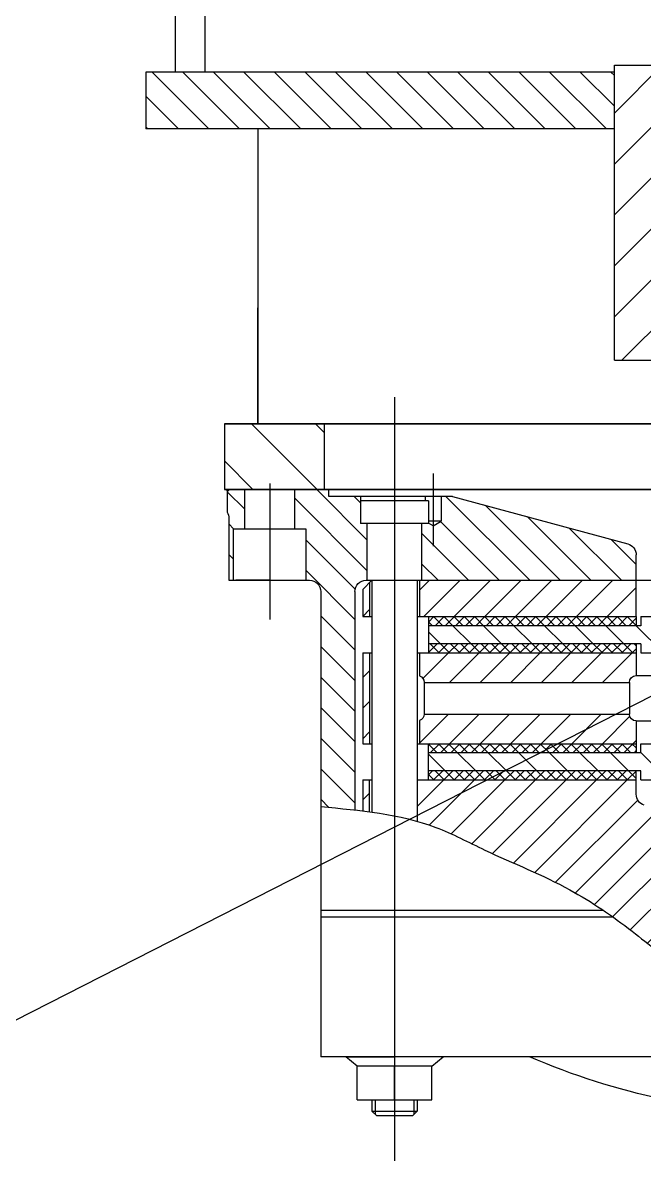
# Model space of a CAD drawing. Header units: millimetres. Extents: x 0 to 12600, y -343 to 8910.
# Drawn here: x 3770 to 4044, y 4893 to 5395 of the extents above; entities that cross this region are included whole.
import ezdxf

# ---------------------------------------------------------------- set-up
doc = ezdxf.new("R2010")
doc.units = ezdxf.units.MM
doc.header["$LTSCALE"] = 300
doc.linetypes.add('G', pattern=[2, 1.25, -0.25, 0.25, -0.25])
doc.linetypes.add('K', pattern=[2.5, 1.25, -0.25, 0.25, -0.25, 0.25, -0.25])
for name, color, linetype in [('01', 7, 'Continuous'), ('02', 1, 'Continuous'), ('05', 142, 'G'), ('07', 6, 'K')]:
    doc.layers.add(name, color=color, linetype=linetype)
pattern_1 = [(135, (10933.715, 8384.054), (6.73519, 6.73519), [])]
pattern_2 = [(225, (10933.715, 8384.054), (-6.73519, 6.73519), [])]

# ---------------------------------------------------------------- blocks, each defined once
blk = doc.blocks.new('dsadasd')
at = {"layer": '02', "linetype": 'Continuous'}
h = blk.add_hatch(dxfattribs=at)
h.set_pattern_fill('LINE', color=1, scale=3, angle=135, style=0)
h.paths.add_polyline_path([(4114.33, -1710.08), (4114.33, -1735.08), (4320.81, -1735.08), (4320.81, -1710.08)])
h = blk.add_hatch(dxfattribs=at)
h.set_pattern_fill('LINE', color=1, scale=5, angle=45, style=0)
h.paths.add_polyline_path([(4697.09, -1707.09), (4635.95, -1707.09), (4635.95, -1837.09), (4697.09, -1837.09)])
h.paths.add_polyline_path([(4381.95, -1707.09), (4320.81, -1707.09), (4320.81, -1837.09), (4381.95, -1837.09)])
at = {"layer": '02'}
h = blk.add_hatch(dxfattribs=at)
h.set_pattern_fill('_USER', color=256, scale=20, angle=225, style=0, pattern_type=0)
h.set_pattern_definition([(135, (9149.236, 2061.015), (14.142136, 14.142136), [])])
h.paths.add_polyline_path([(4192.95, -1865.08), (4192.95, -1894.08), (4148.95, -1894.08), (4148.95, -1865.08)])
h.paths.add_polyline_path([(4824.95, -1894.08), (4824.95, -1865.08), (4868.95, -1865.08), (4868.95, -1894.08)])
at = {"layer": '01', "color": 7, "linetype": 'Continuous'}
for p, q in [((4320.81, -1707.09), (4381.95, -1707.09)), ((4320.81, -1837.09), (4320.81, -1707.09)), ((4163.53, -1814), (4163.53, -1865.08)), ((4320.81, -1837.09), (4381.95, -1837.09)), ((4343.95, -1865.08), (4148.95, -1865.08)), ((4148.95, -1865.08), (4148.95, -1894.08)), ((4192.95, -1865.08), (4192.95, -1894.08)), ((4148.95, -1894.08), (4454.98, -1894.08))]:
    blk.add_line(p, q, dxfattribs=at)
blk = doc.blocks.new('ERTERT')
at = {"layer": '02'}
h = blk.add_hatch(dxfattribs=at)
h.set_pattern_fill('ANSI31', color=256, scale=3, angle=90, style=0)
h.set_pattern_definition(pattern_2)
h.paths.add_polyline_path([(9872.21, 7232.58), (9872.21, 7243.78, -0.338586), (9875.9, 7248.61), (9953.2, 7269.58), (9958.2, 7269.58), (9958.2, 7258.6), (9961.7, 7256.58), (9963.44, 7257.58), (9966.7, 7257.58), (9966.7, 7232.58)])
edge = h.paths.add_edge_path()
edge.add_line((9993.7, 7257.58), (9993.7, 7269.58))
edge.add_line((9993.7, 7269.58), (10007.7, 7269.58))
edge.add_line((10007.7, 7269.58), (10007.7, 7272.58))
edge.add_line((10007.7, 7272.58), (10022.7, 7272.58))
edge.add_line((10022.7, 7272.58), (10022.7, 7255.18))
edge.add_line((10022.7, 7255.18), (10017.7, 7255.18))
edge.add_line((10017.7, 7255.18), (10017.7, 7232.58))
edge.add_line((10017.7, 7232.58), (10016.2, 7232.58))
edge.add_arc((10016.2, 7227.58), 5, 90, 180)
edge.add_line((10011.2, 7227.58), (10011.2, 7132.84))
edge.add_spline(control_points=[(10011.2, 7132.84), (10006.19, 7132.4), (10001.18, 7131.95), (9996.2, 7131.39)], knot_values=[0, 0, 0, 0, 14.85523, 14.85523, 14.85523, 14.85523], degree=3, periodic=0)
edge.add_line((9996.2, 7131.39), (9996.2, 7227.58))
edge.add_arc((9991.2, 7227.58), 5, 0, 90)
edge.add_line((9991.2, 7232.58), (9990.7, 7232.58))
edge.add_line((9990.7, 7232.58), (9990.7, 7257.58))
edge.add_line((9990.7, 7257.58), (9993.7, 7257.58))
h.paths.add_polyline_path([(10052.48, 7262.58, 0.142001), (10051.7, 7259.91), (10051.7, 7232.58), (10049.7, 7232.58), (10049.7, 7255.18), (10044.7, 7255.18), (10044.7, 7272.58), (10051.48, 7272.58), (10052.48, 7271.58)])
h = blk.add_hatch(dxfattribs=at)
h.set_pattern_fill('ANSI31', color=256, scale=3, angle=90, style=0)
h.set_pattern_definition(pattern_2)
h.paths.add_polyline_path([(9807.43, 7226.58), (9807.43, 7231.58), (9782.43, 7231.58), (9782.43, 7185.58), (9807.43, 7185.58), (9807.43, 7190.58, -0.414214), (9817.43, 7200.58), (9870.21, 7200.58), (9870.21, 7204.58), (9963.7, 7204.58), (9963.7, 7212.58), (9870.21, 7212.58), (9870.21, 7216.58), (9817.43, 7216.58, -0.414214)])
at = {"layer": '02', "linetype": 'Continuous'}
h = blk.add_hatch(dxfattribs=at)
h.set_pattern_fill('ANSI31', color=1, scale=3, angle=180, style=0)
h.set_pattern_definition(pattern_1)
h.paths.add_polyline_path([(9967.7, 7232.58), (9967.7, 7216.58), (9872.21, 7216.58), (9872.21, 7232.58)])
h.paths.add_polyline_path([(9992.7, 7216.58), (9989.7, 7216.58), (9989.7, 7231.58), (9992.7, 7228.58)])
at = {"layer": '02'}
h = blk.add_hatch(dxfattribs=at)
h.set_pattern_fill('ANSI37', color=256, angle=180, style=0)
h.set_pattern_definition([(135, (10933.7152, 8384.0543), (2.245064, 2.245064), []), (45, (10933.7152, 8384.0543), (2.245064, -2.245064), [])])
h.paths.add_polyline_path([(9872.21, 7144.58), (9872.21, 7148.58), (9963.7, 7148.58), (9963.7, 7144.58)])
h.paths.add_polyline_path([(9872.21, 7156.58), (9872.21, 7160.58), (9963.7, 7160.58), (9963.7, 7156.58)])
h.paths.add_polyline_path([(9872.21, 7200.58), (9872.21, 7204.58), (9963.7, 7204.58), (9963.7, 7200.58)])
h.paths.add_polyline_path([(9872.21, 7212.58), (9872.21, 7216.58), (9963.7, 7216.58), (9963.7, 7212.58)])
at = {"layer": '02', "linetype": 'Continuous'}
h = blk.add_hatch(dxfattribs=at)
h.set_pattern_fill('ANSI31', color=1, scale=3, angle=180, style=0)
h.set_pattern_definition(pattern_1)
h.paths.add_polyline_path([(9875.21, 7187.58, 0.414214), (9872.21, 7190.58), (9872.21, 7200.58), (9967.7, 7200.58), (9967.7, 7190.41, 0.317837), (9965.7, 7187.58)])
h.paths.add_polyline_path([(9872.21, 7160.58), (9872.21, 7170.58, 0.414214), (9875.21, 7173.58), (9965.7, 7173.58, 0.317837), (9967.7, 7170.75), (9967.7, 7160.58)])
h.paths.add_polyline_path([(9989.7, 7200.58), (9992.7, 7200.58), (9992.7, 7160.58), (9989.7, 7160.58)])
at = {"layer": '02'}
h = blk.add_hatch(dxfattribs=at)
h.set_pattern_fill('ANSI31', color=256, scale=3, angle=90, style=0)
h.set_pattern_definition(pattern_2)
h.paths.add_polyline_path([(9807.43, 7170.58), (9807.43, 7175.58), (9782.43, 7175.58), (9782.43, 7129.58), (9807.43, 7129.58), (9807.43, 7134.58, -0.414214), (9817.43, 7144.58), (9870.21, 7144.58), (9870.21, 7148.58), (9963.7, 7148.58), (9963.7, 7156.58), (9870.21, 7156.58), (9870.21, 7160.58), (9817.43, 7160.58, -0.414214)])
at = {"layer": '02', "linetype": 'Continuous'}
h = blk.add_hatch(dxfattribs=at)
h.set_pattern_fill('ANSI31', color=1, scale=3, angle=180, style=0)
h.set_pattern_definition(pattern_1)
edge = h.paths.add_edge_path()
edge.add_line((9989.7, 7130.59), (9989.7, 7144.58))
edge.add_line((9989.7, 7144.58), (9992.7, 7144.58))
edge.add_line((9992.7, 7144.58), (9992.7, 7130.98))
edge.add_spline(control_points=[(9992.7, 7130.98), (9991.7, 7130.85), (9990.7, 7130.73), (9989.7, 7130.59)], knot_values=[18.343689, 18.343689, 18.343689, 18.343689, 21.34499, 21.34499, 21.34499, 21.34499], degree=3, periodic=0)
edge = h.paths.add_edge_path()
edge.add_spline(control_points=[(9968.7, 7126.38), (9965.94, 7125.6), (9955.73, 7122.25), (9933.84, 7110.6), (9903.18, 7098.83), (9875.03, 7079.29), (9854.73, 7062.19), (9840.98, 7055.37), (9835.6, 7052.58)], knot_values=[42.812363, 42.812363, 42.812363, 42.812363, 51.49497, 75.331026, 116.666689, 149.682879, 177.654779, 195.792601, 195.792601, 195.792601, 195.792601], degree=3, periodic=0)
edge.add_line((9835.6, 7052.58), (9768.7, 7052.58))
edge.add_line((9768.7, 7052.58), (9768.7, 7079.05))
edge.add_arc((9773.7, 7079.05), 5, 90, 180, ccw=False)
edge.add_line((9773.7, 7084.05), (9783.7, 7084.05))
edge.add_arc((9783.7, 7089.05), 5, 270, 360)
edge.add_line((9788.7, 7089.05), (9788.7, 7105.35))
edge.add_arc((9793.7, 7105.35), 5, 106.9998, 180, ccw=False)
edge.add_line((9792.24, 7110.13), (9868.67, 7133.5))
edge.add_arc((9867.21, 7138.28), 5, -73.0002, 0)
edge.add_line((9872.21, 7138.28), (9872.21, 7144.58))
edge.add_line((9872.21, 7144.58), (9968.7, 7144.58))
edge.add_line((9968.7, 7144.58), (9968.7, 7126.38))
edge = h.paths.add_edge_path()
edge.add_spline(control_points=[(9595.45, 7052.58), (9592.36, 7061.13), (9584.14, 7084.42), (9576.65, 7105.34), (9572.48, 7117.07)], knot_values=[174.431366, 174.431366, 174.431366, 174.431366, 204.741459, 242.919595, 242.919595, 242.919595, 242.919595], degree=3, periodic=0)
edge.add_line((9572.48, 7117.07), (9595.17, 7110.13))
edge.add_arc((9593.7, 7105.35), 5, 0, 73.0002, ccw=False)
edge.add_line((9598.7, 7105.35), (9598.7, 7089.05))
edge.add_arc((9603.7, 7089.05), 5, 180, 270)
edge.add_line((9603.7, 7084.05), (9613.7, 7084.05))
edge.add_arc((9613.7, 7079.05), 5, 0, 90, ccw=False)
edge.add_line((9618.7, 7079.05), (9618.7, 7052.58))
edge.add_line((9618.7, 7052.58), (9595.45, 7052.58))
at = {"layer": '01', "color": 7, "linetype": 'Continuous'}
for p, q in [((9564.18, 7272.58), (10033.7, 7272.58)), ((10033.7, 7272.58), (10051.98, 7272.58)), ((9953.2, 7269.58), (9875.9, 7248.61)), ((9953.2, 7269.58), (10007.7, 7269.58)), ((9958.2, 7269.58), (9958.2, 7258.6)), ((9963.7, 7267.58), (9963.7, 7257.58)), ((9965.2, 7269.58), (9965.2, 7267.58)), ((9993.7, 7269.58), (9993.7, 7257.58)), ((9961.7, 7256.58), (9958.2, 7258.6)), ((9961.7, 7256.58), (9963.7, 7257.73)), ((9966.7, 7232.58), (9966.7, 7257.58)), ((9990.7, 7232.58), (9990.7, 7257.58)), ((10051.7, 7259.91), (10051.7, 7232.58)), ((9991.2, 7232.58), (9781.2, 7232.58)), ((9967.7, 7232.58), (9967.7, 7216.58)), ((9968.7, 7232.58), (9968.7, 7126.38)), ((9988.7, 7232.58), (9988.7, 7130.45)), ((9988.7, 7232.58), (9992.7, 7228.58)), ((9989.7, 7231.58), (9989.7, 7216.58)), ((10051.7, 7232.58), (10016.2, 7232.58)), ((9992.7, 7228.58), (9992.7, 7216.58)), ((9996.2, 7227.58), (9996.2, 7131.39)), ((10011.2, 7227.58), (10011.2, 7022.58)), ((9870.21, 7216.58), (9870.21, 7212.58)), ((9968.7, 7216.58), (9872.21, 7216.58)), ((9872.21, 7216.58), (9872.21, 7212.58)), ((9963.7, 7216.58), (9963.7, 7200.58)), ((9992.7, 7216.58), (9988.7, 7216.58)), ((9870.21, 7212.58), (9963.7, 7212.58)), ((9870.21, 7204.58), (9963.7, 7204.58)), ((9870.21, 7204.58), (9870.21, 7200.58)), ((9872.21, 7204.58), (9872.21, 7190.58)), ((9968.7, 7200.58), (9872.21, 7200.58)), ((9967.7, 7200.58), (9967.7, 7190.41)), ((9992.7, 7200.58), (9988.7, 7200.58)), ((9989.7, 7200.58), (9989.7, 7160.58)), ((9992.7, 7200.58), (9992.7, 7160.58)), ((9965.7, 7187.58), (9875.21, 7187.58)), ((9875.21, 7187.58), (9875.21, 7173.58)), ((9965.7, 7187.58), (9965.7, 7173.58)), ((9872.21, 7170.58), (9872.21, 7156.58)), ((9965.7, 7173.58), (9875.21, 7173.58)), ((9967.7, 7170.75), (9967.7, 7160.58)), ((9870.21, 7156.58), (9870.21, 7160.58)), ((9968.7, 7160.58), (9872.21, 7160.58)), ((9963.7, 7144.58), (9963.7, 7160.58)), ((9992.7, 7160.58), (9988.7, 7160.58)), ((9870.21, 7156.58), (9963.7, 7156.58)), ((9870.21, 7148.58), (9963.7, 7148.58)), ((9870.21, 7144.58), (9870.21, 7148.58)), ((9872.21, 7138.28), (9872.21, 7148.58)), ((9968.7, 7144.58), (9872.21, 7144.58)), ((9992.7, 7144.58), (9988.7, 7144.58)), ((9989.7, 7130.59), (9989.7, 7144.58)), ((9992.7, 7144.58), (9992.7, 7130.98)), ((9886.68, 7087.05), (10011.2, 7087.05)), ((9882.38, 7084.05), (10011.2, 7084.05)), ((9797.04, 7022.58), (10011.2, 7022.58)), ((9968.7, 7003.68), (9968.7, 6998.68)), ((9988.7, 7003.68), (9988.7, 6998.68))]:
    blk.add_line(p, q, dxfattribs=at)
at = {"layer": '01'}
for p, q in [((10007.7, 7269.58), (10007.7, 7272.58)), ((10022.7, 7255.18), (10022.7, 7272.58)), ((10044.7, 7255.18), (10044.7, 7272.58)), ((10051.48, 7272.58), (10052.48, 7271.58)), ((10052.48, 7272.08), (10052.48, 7262.58)), ((9963.7, 7267.58), (9993.7, 7267.58)), ((9963.7, 7257.58), (9993.7, 7257.58)), ((10017.7, 7255.18), (10049.7, 7255.18)), ((10017.7, 7232.58), (10017.7, 7255.18)), ((10049.7, 7232.58), (10049.7, 7255.18)), ((9872.21, 7216.58), (9872.21, 7243.78)), ((10033.7, 7232.58), (10018.7, 7232.58)), ((10033.7, 7232.58), (10048.7, 7232.58)), ((9870.21, 7216.58), (9817.43, 7216.58)), ((9870.21, 7200.58), (9817.43, 7200.58)), ((9872.21, 7190.58), (9807.43, 7190.58)), ((9872.21, 7190.58), (9872.21, 7190.58)), ((9968.7, 7190.58), (9968.7, 7190.58)), ((9872.21, 7170.58), (9807.43, 7170.58)), ((9872.21, 7170.58), (9872.21, 7170.58)), ((9968.7, 7170.58), (9968.7, 7170.58)), ((9870.21, 7160.58), (9817.43, 7160.58)), ((9870.21, 7144.58), (9817.43, 7144.58)), ((9957.3, 7022.58), (9978.7, 7022.58)), ((9962.23, 7018.45), (9957.3, 7022.58)), ((10000.1, 7022.58), (9978.7, 7022.58)), ((9995.18, 7018.45), (10000.1, 7022.58)), ((9962.23, 7003.68), (9962.23, 7018.45)), ((9962.23, 7018.45), (9995.18, 7018.45)), ((9978.7, 7003.68), (9978.7, 7018.45)), ((9995.18, 7003.68), (9995.18, 7018.45)), ((9995.18, 7003.68), (9962.23, 7003.68)), ((9970.7, 6996.68), (9968.7, 6998.68)), ((9988.7, 6998.68), (9968.7, 6998.68)), ((9986.7, 6996.68), (9970.7, 6996.68)), ((9988.7, 6998.68), (9986.7, 6996.68))]:
    blk.add_line(p, q, dxfattribs=at)
for centre, radius, start, end in [((10051.98, 7272.08), 0.5, 0, 90), ((10056.7, 7259.91), 5, 147.6719, 180), ((9877.21, 7243.78), 5, 105.1784, 180), ((10016.2, 7227.58), 5, 90, 180), ((9872.21, 7187.58), 3, 0, 90), ((9968.7, 7187.58), 3, 109.4712, 180), ((9872.21, 7173.58), 3, 270, 0), ((9968.7, 7173.58), 3, 180, 250.5288), ((9798.7, 7300.78), 303.2, 270, 293.4301)]:
    blk.add_arc(centre, radius, start, end, dxfattribs=at)
at = {"layer": '01', "color": 7, "linetype": 'Continuous'}
for centre, start, end in [((9991.2, 7227.58), 0, 90), ((9867.21, 7138.28), 286.9998, 0)]:
    blk.add_arc(centre, 5, start, end, dxfattribs=at)
at = {"layer": '02', "color": 1, "linetype": 'Continuous'}
for p, q in [((9970.2, 7003.68), (9970.2, 6997.18)), ((9987.2, 7003.68), (9987.2, 6997.18))]:
    blk.add_line(p, q, dxfattribs=at)
at = {"layer": '02'}
blk.add_spline([(10011.2, 7132.84), (9960.53, 7123.68), (9938.89, 7113.69), (9901.44, 7096.2), (9873.97, 7077.88), (9851.5, 7061.22), (9829.03, 7049.06), (9798.23, 7024.08), (9788.24, 7009.09), (9779.09, 6992.58)], degree=3, dxfattribs=at)
at = {"layer": '05', "color": 4, "linetype": 'G'}
for p, q in [((9978.7, 7313.28), (9978.7, 6976.68)), ((9961.7, 7279.58), (9961.7, 7247.58))]:
    blk.add_line(p, q, dxfattribs=at)
at = {"layer": '05'}
for p, q in [((10033.7, 7275.25), (10033.7, 7215.28)), ((9958.2, 7258.6), (9963.7, 7258.6))]:
    blk.add_line(p, q, dxfattribs=at)

msp = doc.modelspace()

# ---------------------------------------------------------------- linework, layer by layer
at = {"layer": '01'}
for p, q in [((3837.14, 5668.29), (3837.14, 5373.29)), ((3850.14, 5668.29), (3850.14, 5373.29)), ((4030.62, 5373.29), (3824.14, 5373.29)), ((4030.62, 5348.29), (3824.14, 5348.29)), ((3873.54, 5348.29), (3873.54, 5218.29)), ((3858.76, 5218.29), (3858.76, 5189.29)), ((3858.76, 5218.29), (4053.72, 5218.29)), ((4164.78, 5189.29), (3858.76, 5189.29))]:
    msp.add_line(p, q, dxfattribs=at)
at = {"layer": '01', "color": 7, "linetype": 'Continuous'}
msp.add_line((3824.14, 5373.29), (3824.14, 5348.29), dxfattribs=at)
at = {"layer": '02'}
msp.add_line((4804.73, 5484.4), (1723.28, 3913.88), dxfattribs=at)

# ---------------------------------------------------------------- block references
at = {"layer": '01'}
msp.add_blockref('dsadasd', (-290.19, 7083.37), dxfattribs=at)
at = {"layer": '07', "xscale": -1, "rotation": 359.9999999999995}
msp.add_blockref('ERTERT', (13912.46, -2083.29), dxfattribs=at)

doc.saveas('drawing.dxf')
